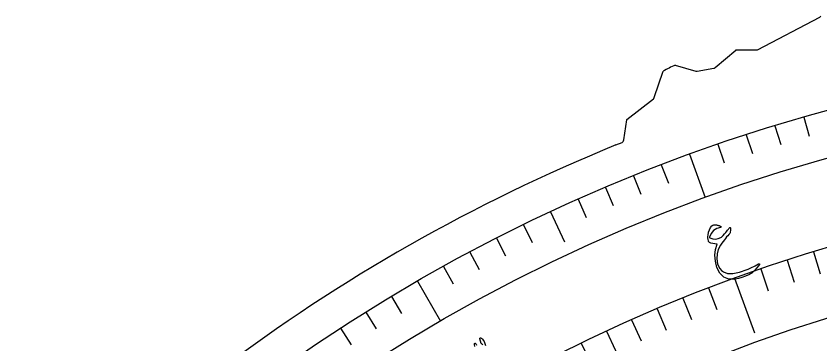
# Model space of a CAD drawing. Header units: millimetres. Extents: x -92 to 93, y -93 to 102.
# Drawn here: x -66.44 to -24.09, y 75.15 to 92.46 of the extents above; entities that cross this region are included whole.
import ezdxf

# ---------------------------------------------------------------- set-up
doc = ezdxf.new("R2010")
doc.units = ezdxf.units.MM
for name, color, linetype in [('CUT_OUTER', 1, 'Continuous'), ('ENGRAVE', 7, 'Continuous'), ('ENGRAVE_FINE', 8, 'Continuous'), ('TEXT', 5, 'Continuous')]:
    doc.layers.add(name, color=color, linetype=linetype)

msp = doc.modelspace()

# ---------------------------------------------------------------- linework, layer by layer
at = {"layer": 'CUT_OUTER'}
for points in [[(-27.4204, 90.6884), (-24.1422, 92.4055)], [(-29.6516, 89.7429), (-28.5715, 90.6688), (-28.5686, 90.6711), (-28.5648, 90.6713), (-27.49, 90.6713)], [(-31.7543, 89.8747), (-31.751, 89.8739), (-30.6714, 89.565)], [(-32.8546, 88.1651), (-32.3928, 89.5522), (-32.3915, 89.5556)], [(-30.6053, 89.5613), (-29.7244, 89.7089)], [(-34.4547, 85.9414), (-34.3032, 87.0038), (-34.3025, 87.0073), (-34.2999, 87.0096), (-32.9048, 88.0941)], [(-34.8732, 85.6744), (-34.5482, 85.8056), (-34.4973, 85.8564)]]:
    msp.add_lwpolyline(points, dxfattribs=at)
for centre, radius, start, end in [((-24.2118, 92.5383), 0.15, 297.64479, 326.28437), ((-27.49, 90.8213), 0.15, 270, 297.64479), ((-28.8394, 83.2579), 7.2304, 113.77512, 119.42443), ((-30.6301, 89.7093), 0.15, 254.03578, 279.50729), ((-29.7492, 89.8568), 0.15, 279.50729, 310.60521), ((-32.9969, 88.2125), 0.15, 307.86219, 341.58723), ((0, 0), 92.5, 112.148438, 142.03125), ((-34.6032, 85.9626), 0.15, 314.94453, 351.8832)]:
    msp.add_arc(centre, radius, start, end, dxfattribs=at)
at = {"layer": 'ENGRAVE'}
for points in [[(-31.0041, 85.1831), (-30.1737, 82.9014)], [(-38.3103, 82.1568), (-37.5774, 80.5849)], [(-45.325, 78.5052), (-44.1109, 76.4024)], [(-28.6314, 78.664), (-27.5873, 75.7956)], [(-35.3784, 75.8693), (-34.4324, 73.8405)]]:
    msp.add_lwpolyline(points, dxfattribs=at)
for radius in [90.65, 90.65, 88.2219, 83.7125, 83.7125, 80.1513]:
    msp.add_circle((0, 0), radius, dxfattribs=at)
at = {"layer": 'ENGRAVE_FINE'}
for points in [[(-24.9865, 87.1384), (-24.6997, 86.1381)], [(-26.5035, 86.689), (-26.1992, 85.6939)], [(-28.0124, 86.2133), (-27.6908, 85.2236)], [(-29.5128, 85.7113), (-29.174, 84.7273)], [(-32.4861, 84.6291), (-32.1131, 83.6576)], [(-33.9581, 84.0492), (-33.5683, 83.0844)], [(-35.4198, 83.4438), (-35.0132, 82.4859)], [(-36.8707, 82.8129), (-36.4474, 81.8622)], [(-39.7383, 81.4757), (-39.2822, 80.5404)], [(-41.1542, 80.7697), (-40.6818, 79.8425)], [(-42.5576, 80.0392), (-42.0691, 79.1204)], [(-24.4752, 80.0547), (-24.1182, 78.887)], [(-43.948, 79.2843), (-43.4435, 78.3741)], [(-25.8686, 79.6153), (-25.4913, 78.4541)], [(-27.2541, 79.1517), (-26.8566, 77.9972)], [(-29.9999, 78.1524), (-29.5623, 77.0124)], [(-46.6882, 77.7022), (-46.1522, 76.8102)], [(-31.3593, 77.6169), (-30.9019, 76.4848)], [(-48.0372, 76.8756), (-47.4857, 75.9931)], [(-32.7091, 77.0578), (-32.232, 75.9338)], [(-34.0489, 76.4752), (-33.5523, 75.3597)], [(-49.3715, 76.0255), (-48.8048, 75.1527)], [(-36.6971, 75.2403), (-36.1619, 74.1429)]]:
    msp.add_lwpolyline(points, dxfattribs=at)
at = {"layer": 'TEXT'}
msp.add_lwpolyline([(-29.8234, 81.4157), (-29.7785, 81.4472), (-29.7241, 81.4662), (-29.6601, 81.4726), (-29.5867, 81.4664), (-29.5478, 81.4591), (-29.5114, 81.4507), (-29.4775, 81.441), (-29.4462, 81.4303), (-29.4174, 81.4186), (-29.3913, 81.4061), (-29.3678, 81.393), (-29.347, 81.379), (-29.331, 81.3639), (-29.3307, 81.3512), (-29.346, 81.3408), (-29.3769, 81.3327), (-29.5708, 81.2766), (-29.7313, 81.1718), (-29.8581, 81.0184), (-29.9508, 80.8167), (-29.9514, 80.8056), (-29.9475, 80.7957), (-29.9391, 80.787), (-29.9262, 80.7795), (-29.7797, 80.7361), (-29.6346, 80.725), (-29.4907, 80.746), (-29.348, 80.7994), (-29.3241, 80.8138), (-29.2952, 80.8381), (-29.2614, 80.8721), (-29.2227, 80.9158), (-29.1541, 81.001), (-29.0933, 81.0761), (-29.0404, 81.1412), (-28.9955, 81.1963), (-28.9585, 81.2414), (-28.9296, 81.2765), (-28.9087, 81.3017), (-28.8958, 81.3169), (-28.8752, 81.3324), (-28.8604, 81.3304), (-28.8515, 81.3107), (-28.8483, 81.2735), (-28.8507, 81.172), (-28.8569, 81.0949), (-28.8668, 81.0421), (-28.8805, 81.0138), (-28.9345, 80.9598), (-28.9904, 80.8995), (-29.0482, 80.833), (-29.1078, 80.7601), (-29.1693, 80.6809), (-29.2326, 80.5955), (-29.2977, 80.5037), (-29.3646, 80.4056), (-29.4869, 80.1777), (-29.5543, 79.938), (-29.5673, 79.6867), (-29.5261, 79.4237), (-29.4789, 79.2897), (-29.4121, 79.1737), (-29.3257, 79.0757), (-29.2198, 78.9955), (-29.0009, 78.9163), (-28.7201, 78.9101), (-28.3768, 78.976), (-27.9705, 79.1133), (-27.9094, 79.1393), (-27.844, 79.1685), (-27.7743, 79.201), (-27.7003, 79.2367), (-27.6222, 79.2756), (-27.5403, 79.318), (-27.4546, 79.3639), (-27.3651, 79.4131), (-27.3493, 79.4206), (-27.3368, 79.4238), (-27.3275, 79.4227), (-27.3216, 79.4175), (-27.3259, 79.3802), (-27.3704, 79.3106), (-27.4549, 79.2084), (-27.5793, 79.0736), (-27.6564, 78.9964), (-27.7259, 78.9346), (-27.7877, 78.8883), (-27.842, 78.8574), (-28.0518, 78.7644), (-28.2465, 78.6921), (-28.4262, 78.6407), (-28.591, 78.6103), (-28.9252, 78.6151), (-29.1973, 78.7178), (-29.4077, 78.9193), (-29.5558, 79.2201), (-29.643, 79.5614), (-29.6695, 79.8811), (-29.6351, 80.1792), (-29.5392, 80.4556), (-29.6711, 80.4645), (-29.7821, 80.4818), (-29.8724, 80.5076), (-29.9418, 80.542), (-29.9633, 80.5583), (-29.9811, 80.5782), (-29.9954, 80.6016), (-30.0062, 80.6286), (-30.0226, 80.7058), (-30.0317, 80.7813), (-30.0333, 80.8551), (-30.0276, 80.9272), (-29.9979, 81.079), (-29.954, 81.211), (-29.8958, 81.3233), (-29.8234, 81.4157)], close=True, dxfattribs=at)
for points in [[(-41.8862, 75.1496), (-41.899, 75.1704), (-41.9114, 75.1862), (-41.9234, 75.197), (-41.935, 75.2027), (-41.9472, 75.2074), (-41.9565, 75.2137), (-41.9629, 75.2216), (-41.9663, 75.2312), (-42.0306, 75.4708), (-42.0326, 75.4865), (-42.031, 75.4993), (-42.026, 75.5092), (-42.0174, 75.5164), (-42.0043, 75.5218), (-41.9914, 75.5232), (-41.9787, 75.5207), (-41.9662, 75.5143), (-41.9292, 75.4871), (-41.8921, 75.4484), (-41.8549, 75.3983), (-41.8177, 75.3368), (-41.7671, 75.2306), (-41.7322, 75.1225)], [(-42.2933, 75.0661), (-42.323, 75.1807), (-42.3257, 75.1916), (-42.3255, 75.2023), (-42.3222, 75.2128), (-42.3159, 75.223), (-42.3091, 75.2312), (-42.3015, 75.2369), (-42.293, 75.2402), (-42.2837, 75.2412), (-42.2623, 75.2292), (-42.2388, 75.1974), (-42.2133, 75.1456)]]:
    msp.add_lwpolyline(points, dxfattribs=at)

doc.saveas('drawing.dxf')
